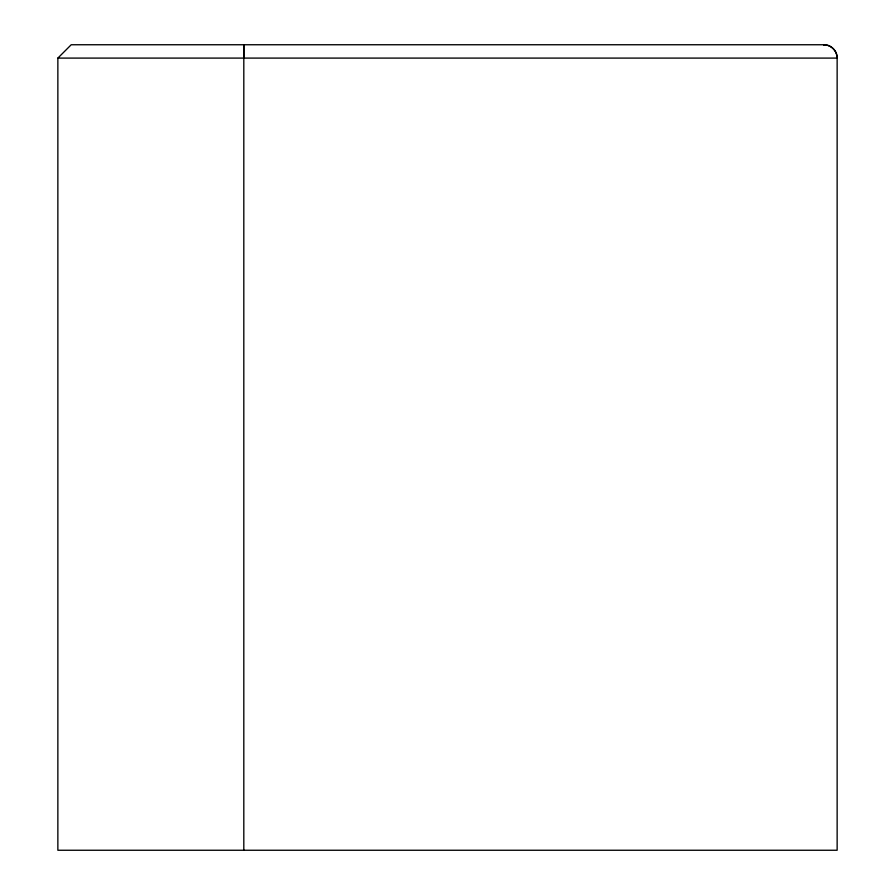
<?xml version="1.0" encoding="UTF-8"?>
<svg xmlns="http://www.w3.org/2000/svg" width="895" height="895" viewBox="0 0 895 895"><rect width="100%" height="100%" fill="white"/><g stroke="black" fill="none" stroke-linecap="round" stroke-linejoin="round"><path stroke-width="1.34" d="M243.809 58.097L243.809 44.75L243.809 850.25M57.862 58.097L71.208 44.75L823.792 44.75C830.918 44.571 837.317 50.959 837.138 58.097L837.138 850.25L57.862 850.25L57.862 58.097L837.138 58.097A13.347 13.347 0 0 0 823.792 44.75L823.792 45.421"/></g></svg>
